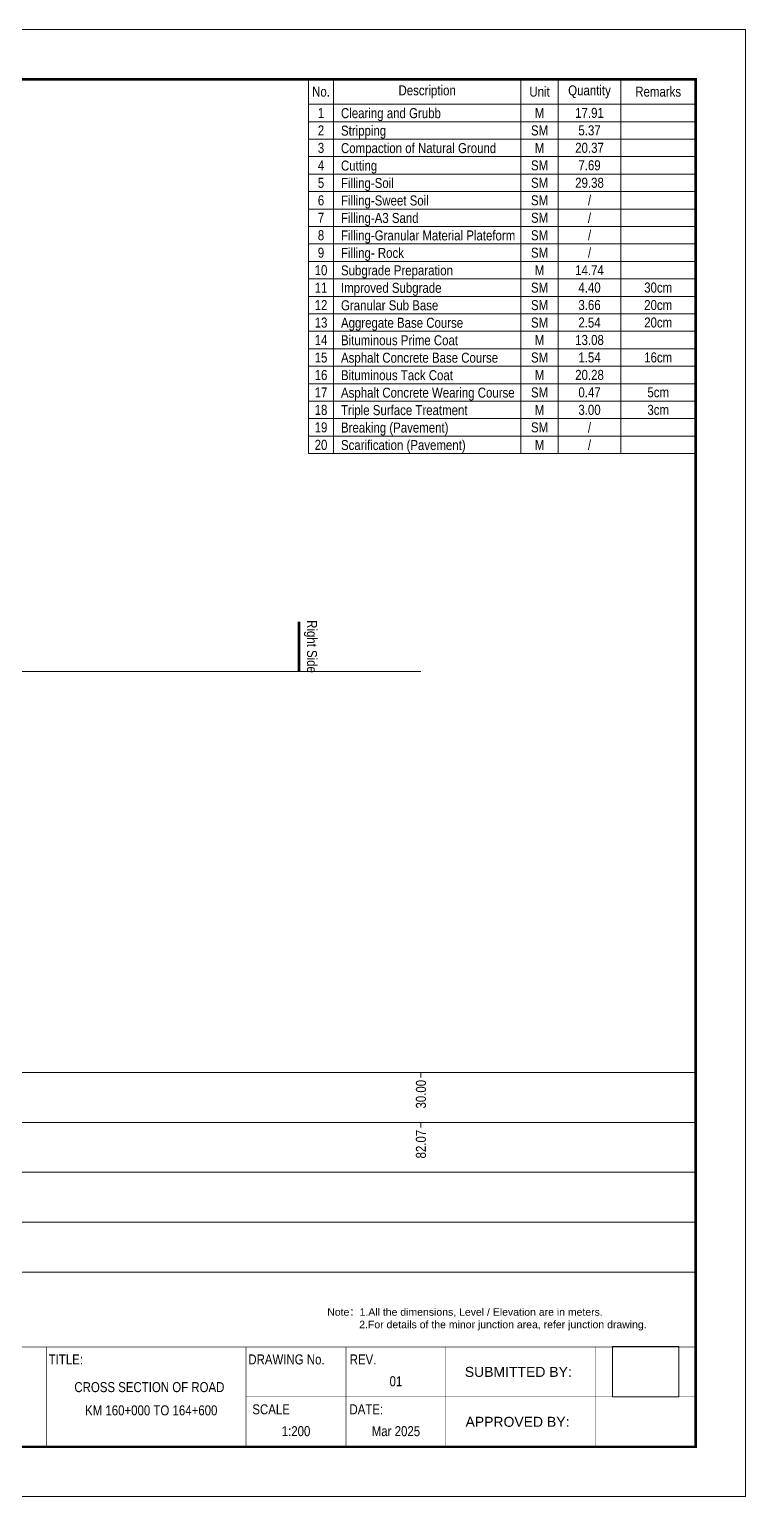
# Model space of a CAD drawing. Header units: millimetres. Extents: x 1890 to 1974, y 863 to 921.8.
# Drawn here: x 1945.4 to 1974, y 863 to 921.8 of the extents above; entities that cross this region are included whole.
import ezdxf
from ezdxf.enums import TextEntityAlignment as Align

# ---------------------------------------------------------------- set-up
doc = ezdxf.new("R2010")
doc.units = ezdxf.units.MM
for name, color, linetype, lineweight in [('图框', 1, 'Continuous', 9), ('地面线', 7, 'Continuous', 20), ('数据栏', 8, 'Continuous', 15), ('用地界', 30, 'Continuous', 9)]:
    doc.layers.add(name, color=color, linetype=linetype, lineweight=lineweight)
doc.styles.add('ARIAL', font='arial.ttf')
doc.styles.add('STYLE-ARIAL_NARROW', font='ARIALN.TTF')
picture_1 = doc.add_image_def('image1.png', size_in_pixel=(320, 242))

# ---------------------------------------------------------------- blocks, each defined once
blk = doc.blocks.new('HDMD.HDM.LANM..N55横断面模板20250309')
at = {"layer": '数据栏', "color": 7, "linetype": 'Continuous', "lineweight": 0}
for p, q in [((-70, 0), (-62, 0)), ((-62, 0), (82, 0)), ((-66, -4), (82, -4)), ((-70, -8), (82, -8)), ((-66, -12), (82, -12)), ((-70, -16), (82, -16))]:
    blk.add_line(p, q, dxfattribs=at)
at = {"layer": '数据栏'}
blk.add_line((-61.4, 0), (-61.4, -16), dxfattribs=at)
at = {"layer": '数据栏', "color": 7, "linetype": 'Continuous', "lineweight": 0}
blk.add_lwpolyline([(-66, 0), (-66, -16)], dxfattribs=at)
at = {"layer": '数据栏', "color": 7, "linetype": 'Continuous', "lineweight": 0, "style": 'STYLE-ARIAL_NARROW'}
for s, p in [('DISTANCES', (-65.6, -1.99)), ('NGL', (-68.86, -3.98)), ('ELEVATION', (-65.6, -5.89)), ('DISTANCES', (-65.6, -10.09)), ('FRL', (-68.86, -11.98)), ('ELEVATION', (-65.6, -13.9))]:
    blk.add_text(s, height=0.6, dxfattribs=at).set_placement(p, align=Align.MIDDLE_LEFT)
blk = doc.blocks.new('*U1')
at = {"color": 0, "linetype": 'ByBlock', "lineweight": 0}
blk.add_lwpolyline([(-16.2, 0), (14.8, 0)], dxfattribs=at)
blk = doc.blocks.new('*U2')
at = {"layer": '数据栏', "color": 0, "linetype": 'ByBlock', "lineweight": -2, "transparency": 16777216}
for p in [(0, 0), (0, -1.4), (0, -2.8), (0, -4.2), (0, -5.6), (0, -7), (0, -8.4), (0, -9.8), (0, -11.2), (0, -12.6), (0, -14), (0, -15.4), (0, -16.8), (0, -18.2), (0, -19.6), (0, -21), (0, -22.4), (0, -23.8), (0, -25.2), (0, -26.6), (0, -28)]:
    blk.add_blockref('*U1', p, dxfattribs=at)
blk = doc.blocks.new('HDMD.HDM.TK..N55横断面模板20250309')
at = {"layer": '图框', "color": 1, "linetype": 'Continuous'}
blk.add_lwpolyline([(-32.8, -13.6), (34.4, -13.6), (34.4, 33.44), (-32.8, 33.44)], close=True, dxfattribs=at)
at = {"layer": '图框', "color": 1, "linetype": 'Continuous', "const_width": 0.08}
blk.add_lwpolyline([(-28, -12), (32.8, -12), (32.8, 31.84), (-28, 31.84)], close=True, dxfattribs=at)
at = {"layer": '图框', "color": 0, "linetype": 'Continuous', "const_width": 0.016}
for points in [[(-28, -8.8), (32.8, -8.8)], [(12, -8.8), (12, -12)], [(18.4, -8.8), (18.4, -12)], [(21.6, -8.8), (21.6, -12)], [(24.8, -8.8), (24.8, -12)], [(29.6, -8.8), (29.6, -12)], [(18.4, -10.4), (32.8, -10.4)]]:
    blk.add_lwpolyline(points, dxfattribs=at)
at = {"layer": '图框', "color": 0, "style": 'STYLE-ARIAL_NARROW'}
for s, p in [('TITLE:', (12.078, -9.36)), ('DRAWING No.', (18.472, -9.36)), ('CROSS SECTION OF ROAD', (12.9, -10.248)), ('KM 160+000 TO 164+600', (13.242, -10.993))]:
    blk.add_text(s, height=0.32, dxfattribs=at).set_placement(p)
for s, p in [('REV.', (21.718, -9.2)), ('SCALE', (18.601, -10.8)), ('DATE:', (21.711, -10.8))]:
    blk.add_text(s, height=0.32, dxfattribs=at).set_placement(p, align=Align.MIDDLE_LEFT)
at = {"layer": '图框', "color": 0}
for s, style, p in [('01', 'STYLE-ARIAL_NARROW', (23.2, -9.9)), ('SUBMITTED BY:', 'ARIAL', (27.119, -9.6)), ('APPROVED BY:', 'ARIAL', (27.093, -11.2)), ('Mar 2025', 'STYLE-ARIAL_NARROW', (23.2, -11.5))]:
    blk.add_text(s, height=0.32, dxfattribs=dict(at, style=style)).set_placement(p, align=Align.MIDDLE_CENTER)
at = {"layer": '图框', "color": 7, "insert": (21, -7.56), "char_height": 0.24, "width": 10.9788, "attachment_point": 1, "style": 'ARIAL'}
blk.add_mtext('\\pi-1.44,l1.44;Note{\\fSimSun|b0|i0|c134|p2;：\\fArial|b0|i0|c238|p34;1.All the dimensions, Level / Elevation are in meters.\\P           2.For details of the minor junction area, refer junction drawing.}', dxfattribs=at)
at = {"layer": '图框', "color": 7, "style": 'ARIAL'}
blk.add_attdef('milage', text='', height=0.7, dxfattribs=at).set_placement((0, 29.069), align=Align.MIDDLE_CENTER)
at = {"layer": '图框', "color": 0, "style": 'STYLE-ARIAL_NARROW'}
blk.add_attdef('SC', text='', height=0.32, dxfattribs=at).set_placement((20, -11.5), align=Align.MIDDLE_CENTER)

msp = doc.modelspace()

# ---------------------------------------------------------------- linework, layer by layer
at = {"layer": '地面线', "flags": 128}
msp.add_lwpolyline([(1901.035, 892.876), (1910.535, 892.876), (1911.035, 893.158), (1918.595, 893.308), (1924.973, 893.908), (1929.875, 896.058), (1931.035, 896.058), (1932.535, 896.108), (1939.775, 896.084), (1942.635, 896.092), (1961.035, 896.092)], dxfattribs=at)
at = {"layer": '数据栏', "lineweight": 0}
for p, q in [((1961.035, 880.025), (1961.035, 879.825)), ((1961.035, 878.025), (1961.035, 877.825))]:
    msp.add_line(p, q, dxfattribs=at)
for points in [[(1956.535, 919.825), (1956.535, 904.825)], [(1957.535, 919.825), (1957.535, 904.825)], [(1965.035, 919.825), (1965.035, 904.825)], [(1966.535, 919.825), (1966.535, 904.825)], [(1969.035, 919.825), (1969.035, 904.825)]]:
    msp.add_lwpolyline(points, dxfattribs=at)
at = {"layer": '数据栏', "linetype": 'ByBlock', "lineweight": 0}
msp.add_lwpolyline([(1956.535, 919.825), (1972.035, 919.825)], dxfattribs=at)
at = {"layer": '用地界', "const_width": 0.1}
msp.add_lwpolyline([(1956.155, 896.092), (1956.155, 898.092)], dxfattribs=at)

# ---------------------------------------------------------------- block references
at = {"layer": '图框', "color": 0, "lineweight": 0}
ref = msp.add_blockref('HDMD.HDM.TK..N55横断面模板20250309', (1931.035, 880.025), dxfattribs=dict(at, xscale=1.25, yscale=1.25, zscale=1.25))
ref.add_attrib('SC', '1:200', dxfattribs={"color": 0, "height": 0.4, "style": 'STYLE-ARIAL_NARROW'}).set_placement((1956.035, 865.65), align=Align.MIDDLE_CENTER)
at = {"layer": '数据栏', "lineweight": 0, "xscale": 0.5, "yscale": 0.5, "zscale": 0.5}
msp.add_blockref('*U2', (1964.635, 918.825), dxfattribs=at)
at = {"layer": '数据栏', "color": 3, "xscale": 0.5, "yscale": 0.5, "zscale": 0.5}
msp.add_blockref('HDMD.HDM.LANM..N55横断面模板20250309', (1931.035, 880.025), dxfattribs=at)

# ---------------------------------------------------------------- texts
at = {"layer": '数据栏', "linetype": 'ByBlock', "lineweight": 0, "style": 'STYLE-ARIAL_NARROW'}
for s, p in [('No.', (1957.035, 919.329)), ('Unit', (1965.785, 919.329)), ('Quantity', (1967.785, 919.381)), ('Remarks', (1970.535, 919.329)), ('1', (1957.035, 918.475)), ('M', (1965.785, 918.475)), ('17.91', (1967.785, 918.478)), ('2', (1957.035, 917.775)), ('SM', (1965.785, 917.775)), ('5.37', (1967.785, 917.778)), ('3', (1957.035, 917.075)), ('20.37', (1967.785, 917.078)), ('M', (1965.785, 917.075)), ('4', (1957.035, 916.375)), ('SM', (1965.785, 916.375)), ('7.69', (1967.785, 916.378)), ('5', (1957.035, 915.675)), ('SM', (1965.785, 915.675)), ('29.38', (1967.785, 915.678)), ('6', (1957.035, 914.975)), ('SM', (1965.785, 914.975)), ('/', (1967.785, 914.975)), ('7', (1957.035, 914.275)), ('SM', (1965.785, 914.275)), ('/', (1967.785, 914.275)), ('8', (1957.035, 913.575)), ('SM', (1965.785, 913.575)), ('/', (1967.785, 913.575)), ('9', (1957.035, 912.875)), ('SM', (1965.785, 912.875)), ('/', (1967.785, 912.875)), ('10', (1957.035, 912.175)), ('M', (1965.785, 912.175)), ('14.74', (1967.785, 912.175)), ('11', (1957.035, 911.475)), ('SM', (1965.785, 911.475)), ('4.40', (1967.785, 911.478)), ('30cm', (1970.535, 911.478)), ('12', (1957.035, 910.775)), ('SM', (1965.785, 910.775)), ('3.66', (1967.785, 910.778)), ('20cm', (1970.535, 910.778)), ('13', (1957.035, 910.075)), ('SM', (1965.785, 910.075)), ('2.54', (1967.785, 910.078)), ('20cm', (1970.535, 910.078)), ('14', (1957.035, 909.375)), ('M', (1965.785, 909.375)), ('13.08', (1967.785, 909.378)), ('15', (1957.035, 908.675)), ('SM', (1965.785, 908.675)), ('1.54', (1967.785, 908.678)), ('16cm', (1970.535, 908.678)), ('16', (1957.035, 907.975)), ('M', (1965.785, 907.975)), ('20.28', (1967.785, 907.978)), ('17', (1957.035, 907.275)), ('SM', (1965.785, 907.275)), ('0.47', (1967.785, 907.278)), ('5cm', (1970.535, 907.281)), ('18', (1957.035, 906.575)), ('M', (1965.785, 906.575)), ('3.00', (1967.785, 906.578)), ('3cm', (1970.535, 906.578)), ('19', (1957.035, 905.875)), ('SM', (1965.785, 905.875)), ('/', (1967.785, 905.875)), ('20', (1957.035, 905.175)), ('M', (1965.785, 905.175)), ('/', (1967.785, 905.178))]:
    msp.add_text(s, height=0.4, dxfattribs=at).set_placement(p, align=Align.MIDDLE_CENTER)
msp.add_text('Description', height=0.4, dxfattribs=at).set_placement((1960.139, 919.181))
for s, p in [('Clearing and Grubb', (1957.835, 918.467)), ('Stripping', (1957.835, 917.767)), ('Compaction of Natural Ground', (1957.835, 917.067)), ('Cutting', (1957.835, 916.367)), ('Filling-Soil', (1957.835, 915.667)), ('Filling-Sweet Soil', (1957.835, 914.967)), ('Filling-A3 Sand', (1957.835, 914.267)), ('Filling-Granular Material Plateform', (1957.835, 913.567)), ('Filling- Rock', (1957.835, 912.867)), ('Subgrade Preparation', (1957.835, 912.167)), ('Improved Subgrade', (1957.835, 911.467)), ('Granular Sub Base', (1957.835, 910.767)), ('Aggregate Base Course', (1957.835, 910.067)), ('Bituminous Prime Coat', (1957.835, 909.367)), ('Asphalt Concrete Base Course', (1957.835, 908.667)), ('Bituminous Tack Coat', (1957.835, 907.967)), ('Asphalt Concrete Wearing Course', (1957.835, 907.267)), ('Triple Surface Treatment', (1957.835, 906.567)), ('Breaking (Pavement)', (1957.835, 905.867)), ('Scarification (Pavement)', (1957.835, 905.167))]:
    msp.add_text(s, height=0.4, dxfattribs=at).set_placement(p, align=Align.MIDDLE_LEFT)
at = {"layer": '数据栏', "lineweight": 0, "style": 'STYLE-ARIAL_NARROW'}
for s, p in [('30.00', (1961.035, 879.725)), ('82.07', (1961.035, 877.725))]:
    msp.add_text(s, height=0.4, rotation=90, dxfattribs=at).set_placement(p, align=Align.MIDDLE_RIGHT)
at = {"layer": '用地界', "style": 'STYLE-ARIAL_NARROW'}
msp.add_text('Right Side', height=0.4, rotation=270, dxfattribs=at).set_placement((1956.355, 897.092), align=Align.BOTTOM_CENTER)

# ---------------------------------------------------------------- pictures from other files: only their frames are drawn
at = {"layer": '数据栏'}
image = msp.add_image(picture_1, insert=(1968.702, 867.025), size_in_units=(2.661, 2.012), dxfattribs=at)
image.dxf.flags = 7

doc.saveas('drawing.dxf')
